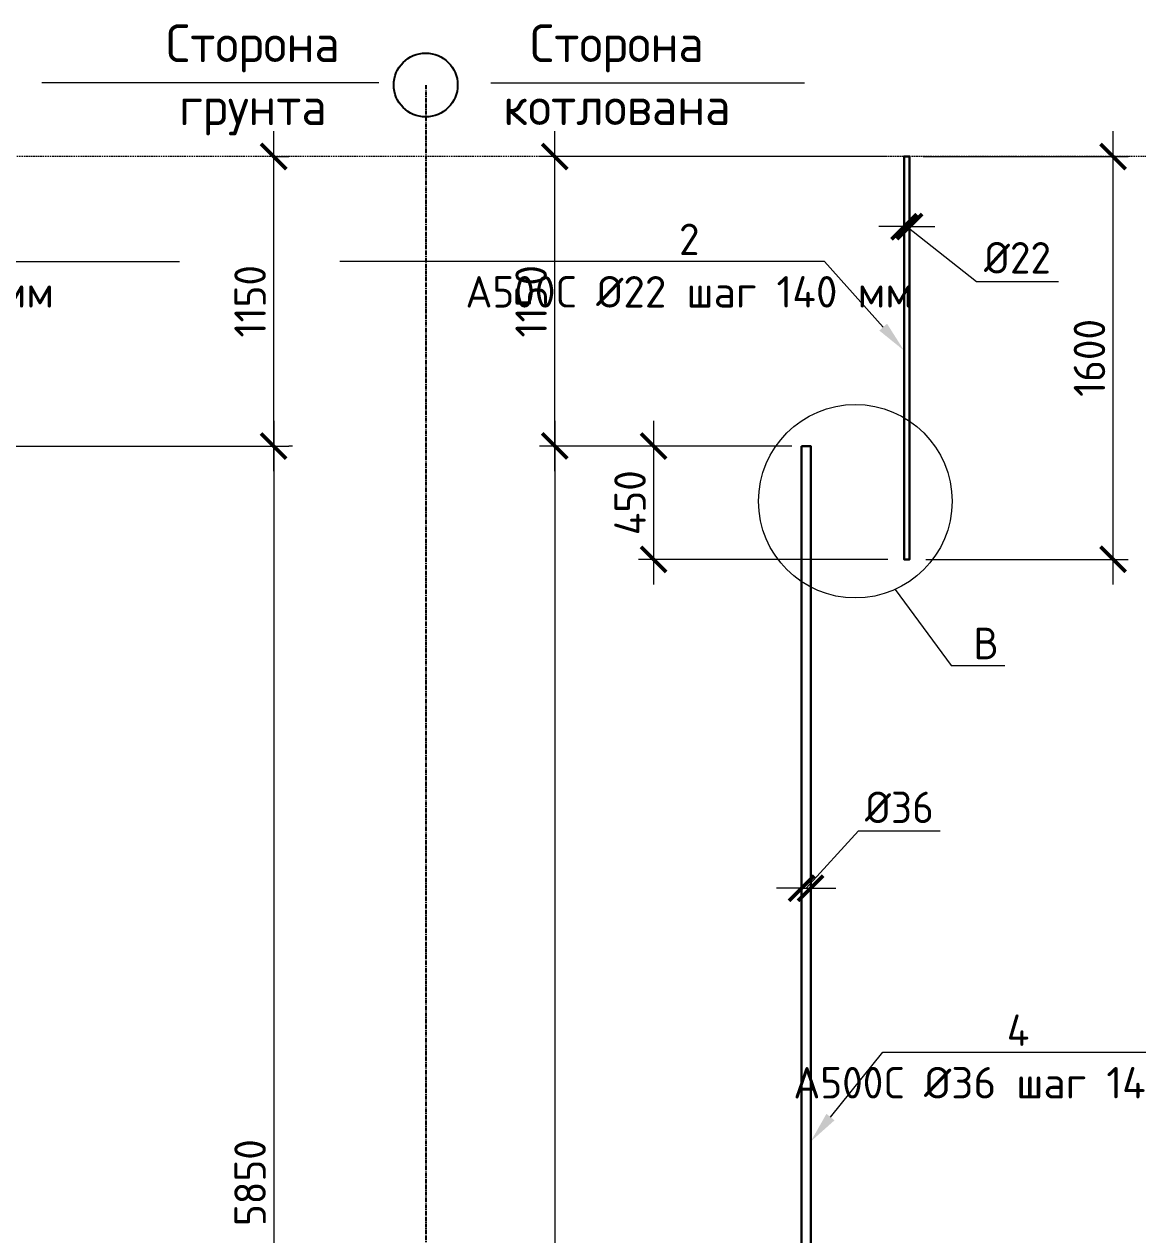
# Model space of a CAD drawing. Header units: millimetres. Extents: x -65574 to 111613, y -106550 to -50518.
# Drawn here: x -15106 to -10684, y -74335 to -69528 of the extents above; entities that cross this region are included whole.
import ezdxf
from ezdxf import colors
from ezdxf.entities.mleader import LeaderData, LeaderLine
from ezdxf.math import Vec2, Vec3

# ---------------------------------------------------------------- set-up
doc = ezdxf.new("R2010")
doc.units = ezdxf.units.MM
doc.linetypes.add('невидимая', pattern=[0.375, 0.25, -0.125])
doc.linetypes.add('осевая', pattern=[50.8, 31.75, -6.35, 6.35, -6.35])
doc.layers.get('Defpoints').update_dxf_attribs({"color": 6})
doc.layers.add('Dim', color=11, linetype='Continuous', lineweight=13)
doc.styles.add('GOST-2.304_Type-B', font='GOST Common.ttf')
doc.styles.get("Standard").update_dxf_attribs({"font": 'arial.ttf'})
doc.dimstyles.new('УРСТ', dxfattribs={"dimtxt": 2.5, "dimasz": 2, "dimexe": 1.2, "dimexo": 1.5, "dimtad": 1, "dimdec": 0, "dimrnd": 1, "dimtxsty": 'GOST-2.304_Type-B', "dimblk": 'ARCHTICK', "dimcen": 2, "dimdle": 2, "dimazin": 3, "dimtfac": 1, "dimtdec": 0, "dimtmove": 1, "dimatfit": 0, "dimldrblk": 'NONE', "dimlwd": 15, "dimlwe": 15, "dimarcsym": 0})

# ---------------------------------------------------------------- blocks, each defined once
blk = doc.blocks.new('_Oblique')
at = {"color": 0, "linetype": 'ByBlock', "lineweight": -2}
blk.add_line((-0.5, -0.5), (0.5, 0.5), dxfattribs=at)
blk = doc.blocks.new('_ArchTick')
at = {"color": 0, "linetype": 'ByBlock', "const_width": 0.15}
blk.add_lwpolyline([(-0.5, -0.5), (0.5, 0.5)], dxfattribs=at)
blk = doc.blocks.new('*D528')
at = {"color": 0, "lineweight": 15, "transparency": 16777216}
for p, q in [((-14115.5, -71102.8), (-14115.5, -77152.8)), ((-15201.4, -71202.8), (-14055.5, -71202.8)), ((-15156.3, -77052.8), (-14055.5, -77052.8))]:
    blk.add_line(p, q, dxfattribs=at)
at = {"layer": 'Defpoints', "color": 0, "lineweight": -2, "transparency": 16777216}
for p in [(-15276.4, -71202.8), (-15231.3, -77052.8), (-14115.5, -77052.8)]:
    blk.add_point(p, dxfattribs=at)
at = {"color": 0, "lineweight": 15, "transparency": 16777216, "xscale": 100, "yscale": 100, "zscale": 100}
for p, rotation in [((-14115.5, -71202.8), 90), ((-14115.5, -77052.8), 270)]:
    blk.add_blockref('_ArchTick', p, dxfattribs=dict(at, rotation=rotation))
at = {"color": 0, "lineweight": -2, "transparency": 16777216, "insert": (-14209.2, -74127.8), "char_height": 125, "attachment_point": 5, "rotation": 90, "style": 'GOST-2.304_Type-B'}
blk.add_mtext('5850', dxfattribs=at)
blk = doc.blocks.new('_None')
blk = doc.blocks.new('*D532')
at = {"color": 0, "lineweight": 15, "transparency": 16777216}
for p, q in [((-14115.5, -71302.8), (-14115.5, -69952.8)), ((-14121.2, -70052.8), (-14055.5, -70052.8)), ((-14040.5, -71202.8), (-14055.5, -71202.8))]:
    blk.add_line(p, q, dxfattribs=at)
at = {"layer": 'Defpoints', "color": 0, "lineweight": -2, "transparency": 16777216}
for p in [(-14196.2, -70052.8), (-14115.5, -70052.8), (-14115.5, -71202.8)]:
    blk.add_point(p, dxfattribs=at)
at = {"color": 0, "lineweight": 15, "transparency": 16777216, "xscale": 100, "yscale": 100, "zscale": 100}
for p, rotation in [((-14115.5, -70052.8), 90), ((-14115.5, -71202.8), 270)]:
    blk.add_blockref('_ArchTick', p, dxfattribs=dict(at, rotation=rotation))
at = {"color": 0, "lineweight": -2, "transparency": 16777216, "insert": (-14209.2, -70627.8), "char_height": 125, "attachment_point": 5, "rotation": 90, "style": 'GOST-2.304_Type-B'}
blk.add_mtext('1150', dxfattribs=at)
blk = doc.blocks.new('*D533')
at = {"color": 0, "lineweight": 15, "ltscale": 100, "transparency": 16777216}
for p, q in [((-12001, -72958.7), (-11793.3, -72731.2)), ((-11793.3, -72731.2), (-11468.3, -72731.2)), ((-12019, -72889.5), (-12019, -72898.7)), ((-11983, -72890.6), (-11983, -72898.7)), ((-12019, -72958.7), (-12119, -72958.7)), ((-12019, -72958.7), (-11983, -72958.7)), ((-12019, -72958.7), (-11983, -72958.7)), ((-11983, -72958.7), (-11883, -72958.7))]:
    blk.add_line(p, q, dxfattribs=at)
at = {"layer": 'Defpoints', "color": 0, "lineweight": -2, "ltscale": 100, "transparency": 16777216}
for p in [(-12019, -72964.5), (-11983, -72958.7), (-11983, -72965.6)]:
    blk.add_point(p, dxfattribs=at)
at = {"color": 0, "lineweight": 15, "ltscale": 100, "transparency": 16777216, "xscale": 100, "yscale": 100, "zscale": 100}
blk.add_blockref('_ArchTick', (-12019, -72958.7), dxfattribs=at)
at = {"color": 0, "lineweight": 15, "ltscale": 100, "transparency": 16777216, "xscale": 100, "yscale": 100, "zscale": 100, "rotation": 180}
blk.add_blockref('_ArchTick', (-11983, -72958.7), dxfattribs=at)
at = {"color": 0, "lineweight": 15, "ltscale": 100, "transparency": 16777216, "insert": (-11630.8, -72637.5), "char_height": 125, "attachment_point": 5, "style": 'GOST-2.304_Type-B'}
blk.add_mtext('%%C36', dxfattribs=at)
blk = doc.blocks.new('*D534')
at = {"color": 0, "lineweight": 15, "ltscale": 100, "transparency": 16777216}
for p, q in [((-11612, -70262.3), (-11612, -70271.5)), ((-11590, -70262.3), (-11590, -70271.5)), ((-11612, -70331.5), (-11712, -70331.5)), ((-11612, -70331.5), (-11590, -70331.5)), ((-11612, -70331.5), (-11590, -70331.5)), ((-11601, -70331.5), (-11324.4, -70548.8)), ((-11590, -70331.5), (-11490, -70331.5)), ((-11324.4, -70548.8), (-10999.4, -70548.8))]:
    blk.add_line(p, q, dxfattribs=at)
at = {"layer": 'Defpoints', "color": 0, "lineweight": -2, "ltscale": 100, "transparency": 16777216}
for p in [(-11612, -70337.3), (-11590, -70331.5), (-11590, -70337.3)]:
    blk.add_point(p, dxfattribs=at)
at = {"color": 0, "lineweight": 15, "ltscale": 100, "transparency": 16777216, "xscale": 100, "yscale": 100, "zscale": 100}
blk.add_blockref('_ArchTick', (-11612, -70331.5), dxfattribs=at)
at = {"color": 0, "lineweight": 15, "ltscale": 100, "transparency": 16777216, "xscale": 100, "yscale": 100, "zscale": 100, "rotation": 180}
blk.add_blockref('_ArchTick', (-11590, -70331.5), dxfattribs=at)
at = {"color": 0, "lineweight": 15, "ltscale": 100, "transparency": 16777216, "insert": (-11161.9, -70455.1), "char_height": 125, "attachment_point": 5, "style": 'GOST-2.304_Type-B'}
blk.add_mtext('%%C22', dxfattribs=at)
blk = doc.blocks.new('*D535')
at = {"color": 0, "lineweight": 15, "transparency": 16777216}
for p, q in [((-12606.6, -71102.8), (-12606.6, -71752.8)), ((-12058, -71202.8), (-12666.6, -71202.8)), ((-11676, -71652.8), (-12666.6, -71652.8))]:
    blk.add_line(p, q, dxfattribs=at)
at = {"layer": 'Defpoints', "color": 0, "lineweight": -2, "transparency": 16777216}
for p in [(-11983, -71202.8), (-12606.6, -71652.8), (-11601, -71652.8)]:
    blk.add_point(p, dxfattribs=at)
at = {"color": 0, "lineweight": 15, "transparency": 16777216, "xscale": 100, "yscale": 100, "zscale": 100}
for p, rotation in [((-12606.6, -71202.8), 90), ((-12606.6, -71652.8), 270)]:
    blk.add_blockref('_ArchTick', p, dxfattribs=dict(at, rotation=rotation))
at = {"color": 0, "lineweight": -2, "transparency": 16777216, "insert": (-12700.3, -71427.8), "char_height": 125, "attachment_point": 5, "rotation": 90, "style": 'GOST-2.304_Type-B'}
blk.add_mtext('450', dxfattribs=at)
blk = doc.blocks.new('*D511')
at = {"color": 0, "lineweight": 15, "transparency": 16777216}
for p, q in [((-10782.3, -71752.8), (-10782.3, -69952.8)), ((-11537, -70052.8), (-10722.3, -70052.8)), ((-11526, -71652.8), (-10722.3, -71652.8))]:
    blk.add_line(p, q, dxfattribs=at)
at = {"layer": 'Defpoints', "color": 0, "lineweight": -2, "transparency": 16777216}
for p in [(-11612, -70052.8), (-10782.3, -70052.8), (-11601, -71652.8)]:
    blk.add_point(p, dxfattribs=at)
at = {"color": 0, "lineweight": 15, "transparency": 16777216, "xscale": 100, "yscale": 100, "zscale": 100}
for p, rotation in [((-10782.3, -70052.8), 90), ((-10782.3, -71652.8), 270)]:
    blk.add_blockref('_ArchTick', p, dxfattribs=dict(at, rotation=rotation))
at = {"color": 0, "lineweight": -2, "transparency": 16777216, "insert": (-10876, -70852.8), "char_height": 125, "attachment_point": 5, "rotation": 90, "style": 'GOST-2.304_Type-B'}
blk.add_mtext('1600', dxfattribs=at)
blk = doc.blocks.new('*D512')
at = {"color": 0, "lineweight": 15, "transparency": 16777216}
for p, q in [((-12999.4, -71302.8), (-12999.4, -69952.8)), ((-11687, -70052.8), (-13059.4, -70052.8)), ((-12094, -71202.8), (-13059.4, -71202.8))]:
    blk.add_line(p, q, dxfattribs=at)
at = {"layer": 'Defpoints', "color": 0, "lineweight": -2, "transparency": 16777216}
for p in [(-12999.4, -70052.8), (-11612, -70052.8), (-12019, -71202.8)]:
    blk.add_point(p, dxfattribs=at)
at = {"color": 0, "lineweight": 15, "transparency": 16777216, "xscale": 100, "yscale": 100, "zscale": 100}
for p, rotation in [((-12999.4, -70052.8), 90), ((-12999.4, -71202.8), 270)]:
    blk.add_blockref('_ArchTick', p, dxfattribs=dict(at, rotation=rotation))
at = {"color": 0, "lineweight": -2, "transparency": 16777216, "insert": (-13093.1, -70627.8), "char_height": 125, "attachment_point": 5, "rotation": 90, "style": 'GOST-2.304_Type-B'}
blk.add_mtext('1150', dxfattribs=at)
blk = doc.blocks.new('*D513')
at = {"color": 0, "lineweight": 15, "transparency": 16777216}
for p, q in [((-12999.4, -71102.8), (-12999.4, -83002.8)), ((-12094, -71202.8), (-13059.4, -71202.8)), ((-12094, -82902.8), (-13059.4, -82902.8))]:
    blk.add_line(p, q, dxfattribs=at)
at = {"layer": 'Defpoints', "color": 0, "lineweight": -2, "transparency": 16777216}
for p in [(-12019, -71202.8), (-12999.4, -82902.8), (-12019, -82902.8)]:
    blk.add_point(p, dxfattribs=at)
at = {"color": 0, "lineweight": 15, "transparency": 16777216, "xscale": 100, "yscale": 100, "zscale": 100}
for p, rotation in [((-12999.4, -71202.8), 90), ((-12999.4, -82902.8), 270)]:
    blk.add_blockref('_ArchTick', p, dxfattribs=dict(at, rotation=rotation))
at = {"color": 0, "lineweight": -2, "transparency": 16777216, "insert": (-13093.1, -77052.8), "char_height": 125, "attachment_point": 5, "rotation": 90, "style": 'GOST-2.304_Type-B'}
blk.add_mtext('11700', dxfattribs=at)

msp = doc.modelspace()

# ---------------------------------------------------------------- linework, layer by layer
at = {"color": 0, "linetype": 'осевая', "ltscale": 0.5}
msp.add_line((-13511.8, -69769), (-13511.8, -100002.8), dxfattribs=at)
at = {"linetype": 'невидимая', "lineweight": 5, "ltscale": 25}
msp.add_line((-5904.8, -70052.8), (-24377.3, -70052.8), dxfattribs=at)
at = {"color": 0, "lineweight": 15, "ltscale": 100}
for points in [[(-13697.6, -69761), (-15036.1, -69761)], [(-13252.8, -69761), (-12008.2, -69761)]]:
    msp.add_lwpolyline(points, dxfattribs=at)
at = {"lineweight": 30}
msp.add_lwpolyline([(-11590, -70052.8), (-11612, -70052.8), (-11612, -71652.8), (-11590, -71652.8), (-11590, -70052.8), (-11612, -70052.8)], dxfattribs=at)
msp.add_lwpolyline([(-12019, -71202.8), (-12019, -82902.8), (-11983, -82902.8), (-11983, -71202.8)], close=True, dxfattribs=at)
at = {"ltscale": 0.5}
msp.add_circle((-13511.8, -69769), 126.9, dxfattribs=at)
at = {"color": 0, "lineweight": 15}
msp.add_circle((-11805.7, -71421.9), 384.2, dxfattribs=at)

# ---------------------------------------------------------------- texts
at = {"color": 0, "ltscale": 100, "char_height": 150, "style": 'GOST-2.304_Type-B'}
for s, insert, attachment_point in [('\\pxqc;Сторона\\Pгрунта', (-14561, -69528.1), 1), ('\\pxqc;Сторона\\Pкотлована', (-12389.3, -69528.1), 3), ('\\pxqc;Сторона\\Pкотлована', (-12389.3, -69528.1), 3)]:
    msp.add_mtext_dynamic_manual_height_columns(s, width=726.204, gutter_width=300, heights=[0], dxfattribs=dict(at, insert=insert, attachment_point=attachment_point))

# ---------------------------------------------------------------- dimensions: what is measured, and where the dimension line sits
at = {"lineweight": -2}
for base, p1, p2, picture, middle in [((-14115.5, -70052.8), (-14115.5, -71202.8), (-14196.2, -70052.8), '*D532', (-14209.2, -70627.8)), ((-12999.4, -70052.8), (-12019, -71202.8), (-11612, -70052.8), '*D512', (-13093.1, -70627.8)), ((-10782.3, -70052.8), (-11601, -71652.8), (-11612, -70052.8), '*D511', (-10876, -70852.8)), ((-14115.5, -77052.8), (-15276.4, -71202.8), (-15231.3, -77052.8), '*D528', (-14209.2, -74127.8)), ((-12999.4, -82902.8), (-12019, -71202.8), (-12019, -82902.8), '*D513', (-13093.1, -77052.8))]:
    dim = msp.add_linear_dim(base=base, p1=p1, p2=p2, angle=90, dimstyle='УРСТ', dxfattribs=at)
    dim.commit()
    dim.dimension.update_dxf_attribs({"geometry": picture, "text_midpoint": middle})
at = {"color": 0, "lineweight": 15, "ltscale": 100}
for base, p1, p2, picture, middle in [((-11590, -70331.5), (-11612, -70337.3), (-11590, -70337.3), '*D534', (-11293.1, -70548.8)), ((-11983, -72958.7), (-12019, -72964.5), (-11983, -72965.6), '*D533', (-11762, -72731.2))]:
    dim = msp.add_linear_dim(base=base, p1=p1, p2=p2, angle=180, text='%%C<>', dimstyle='УРСТ', dxfattribs=at)
    dim.commit()
    dim.dimension.update_dxf_attribs({"geometry": picture, "text_midpoint": middle, "dimtype": 160})
at = {"color": 0, "lineweight": -2}
dim = msp.add_linear_dim(base=(-12606.6, -71652.8), p1=(-11983, -71202.8), p2=(-11601, -71652.8), angle=90, dimstyle='УРСТ', dxfattribs=at)
dim.commit()
dim.dimension.update_dxf_attribs({"geometry": '*D535', "text_midpoint": (-12700.3, -71427.8)})

# ---------------------------------------------------------------- leaders
at = {"color": 0, "lineweight": 15, "ltscale": 100}
ml = msp.add_multileader_mtext('Standard', dxfattribs=at)
ml.set_content('{\\C0;1\\PА500C \\fISOCPEUR|b0|i0|c204|p34;%%C\\fISOCPEUR|b0|i0|c0|p34;22 \\fISOCPEUR|b0|i0|c204|p34;шаг 140\\fISOCPEUR|b0|i0|c0|p34; \\fISOCPEUR|b0|i0|c204|p34;мм}', color=2, style='GOST-2.304_Type-B')
ml.set_leader_properties(color=256, linetype='ByLayer', lineweight=13)
ml.build(insert=Vec2(0, 0))
ml.multileader.update_dxf_attribs({"has_dogleg": 0, "text_left_attachment_type": 6, "text_right_attachment_type": 6, "dogleg_length": 0, "arrow_head_size": 125, "scale": 50})
ctx = ml.context
ctx.base_point, ctx.scale, ctx.char_height, ctx.arrow_head_size, ctx.landing_gap_size, ctx.plane_origin = Vec3(-16414.2, -70469.4), 50, 125, 125, 100, Vec3(-22409, -73094.2)
ctx.left_attachment, ctx.right_attachment, ctx.text_align_type = 6, 6, 1
notes = []
notes.append((ctx, [(0, (1, 1, 0), (-16414.2, -70469.4), (1, 0), 0, [(1, [(-16700.4, -70823.9)], 0, [])])]))
ctx.mtext.insert, ctx.mtext.width, ctx.mtext.alignment, ctx.mtext.flow_direction = Vec3(-15876.7, -70319.4), 923.119, 2, 5
ml = msp.add_multileader_mtext('Standard', dxfattribs=at)
ml.set_content('{\\C0;2\\PА500C \\fISOCPEUR|b0|i0|c204|p34;%%C\\fISOCPEUR|b0|i0|c0|p34;22 \\fISOCPEUR|b0|i0|c204|p34;шаг 140\\fISOCPEUR|b0|i0|c0|p34; \\fISOCPEUR|b0|i0|c204|p34;мм}', color=2, style='GOST-2.304_Type-B')
ml.set_leader_properties(color=256, linetype='ByLayer', lineweight=13)
ml.build(insert=Vec2(0, 0))
ml.multileader.update_dxf_attribs({"has_dogleg": 0, "text_left_attachment_type": 6, "text_right_attachment_type": 6, "dogleg_length": 0, "arrow_head_size": 125, "scale": 50})
ctx = ml.context
ctx.base_point, ctx.scale, ctx.char_height, ctx.arrow_head_size, ctx.landing_gap_size, ctx.plane_origin = Vec3(-13002.7, -70469.4), 50, 125, 125, 100, Vec3(-17320.6, -73094.2)
ctx.left_attachment, ctx.right_attachment, ctx.text_align_type = 6, 6, 1
notes.append((ctx, [(1, (1, 1, 0), (-11927.7, -70469.4), (-1, 0), 0, [(1, [(-11612, -70823.9)], 0, [])])]))
ctx.mtext.insert, ctx.mtext.width, ctx.mtext.alignment, ctx.mtext.flow_direction = Vec3(-12465.2, -70319.4), 923.119, 2, 5
ml = msp.add_multileader_mtext('Standard', dxfattribs=at)
ml.set_content('{\\C0;В}', color=2, style='GOST-2.304_Type-B')
ml.set_leader_properties(linetype='ByLayer', lineweight=13)
ml.set_arrow_properties(name='NONE')
ml.build(insert=Vec2(0, 0))
ml.multileader.update_dxf_attribs({"has_dogleg": 0, "text_left_attachment_type": 6, "text_right_attachment_type": 6, "dogleg_length": 0, "arrow_head_size": 125, "scale": 50})
ctx = ml.context
ctx.base_point, ctx.scale, ctx.char_height, ctx.arrow_head_size, ctx.landing_gap_size, ctx.plane_origin = Vec3(-11424.8, -72074.2), 50, 125, 125, 100, Vec3(-3815.3, -76366.5)
ctx.left_attachment, ctx.right_attachment, ctx.text_align_type = 6, 6, 1
notes.append((ctx, [(0, (1, 1, 0), (-11424.8, -72074.2), (1, 0), 0, [(1, [(-11647.1, -71771.8)], 0, [])])]))
ctx.mtext.insert, ctx.mtext.width, ctx.mtext.alignment, ctx.mtext.flow_direction = Vec3(-11287.3, -71924.2), 278.609, 2, 5
at = {"color": 0, "lineweight": 15}
ml = msp.add_multileader_mtext('Standard', dxfattribs=at)
ml.set_content('{\\fGOST Common|b0|i0|c204|p34;1 A500C %%C25 шаг 140\\fGOST Common|b0|i0|c0|p34; \\fGOST Common|b0|i0|c204|p34;мм}')
ml.set_leader_properties()
ml.set_arrow_properties(name='OBLIQUE')
ml.build(insert=Vec2(0, 0))
ml.multileader.update_dxf_attribs({"text_left_attachment_type": 6, "text_right_attachment_type": 6, "dogleg_length": 0.842, "arrow_head_size": 125, "scale": 50})
ctx = ml.context
ctx.base_point, ctx.scale, ctx.char_height, ctx.arrow_head_size, ctx.landing_gap_size, ctx.plane_origin = Vec3(21950.2, -72137.8), 50, 125, 125, 5, Vec3(21055.7, -72137.8)
ctx.left_attachment, ctx.right_attachment, ctx.text_align_type = 6, 6, 2
notes.append((ctx, [(0, (1, 1, 0), (20944.1, -72137.8), (1, 0), 1006.1, [(0, [(20680.7, -72137.8), (20540.7, -72137.8), (20400.7, -72137.8), (20260.7, -72137.8), (19980.7, -72137.8), (19840.7, -72137.8), (19700.7, -72137.8), (19560.7, -72137.8), (19420.7, -72137.8), (19280.7, -72137.8), (19140.7, -72137.8), (19000.7, -72137.8), (18860.7, -72137.8), (21005.2, -72137.8), (20120.7, -72137.8)], 0, [])])]))
ctx.mtext.insert, ctx.mtext.width, ctx.mtext.alignment, ctx.mtext.flow_direction = Vec3(23706.7, -71987.8), 1785.618, 3, 5
at = {"color": 0, "lineweight": 15, "ltscale": 100}
ml = msp.add_multileader_mtext('Standard', dxfattribs=at)
ml.set_content('{\\C0;3\\PА500C \\fISOCPEUR|b0|i0|c204|p34;%%C28\\fISOCPEUR|b0|i0|c0|p34; \\fISOCPEUR|b0|i0|c204|p34;шаг 140\\fISOCPEUR|b0|i0|c0|p34; \\fISOCPEUR|b0|i0|c204|p34;мм}', color=2, style='GOST-2.304_Type-B')
ml.set_leader_properties(color=256, linetype='ByLayer', lineweight=13)
ml.build(insert=Vec2(0, 0))
ml.multileader.update_dxf_attribs({"has_dogleg": 0, "text_left_attachment_type": 6, "text_right_attachment_type": 6, "dogleg_length": 0, "arrow_head_size": 125, "scale": 50})
ctx = ml.context
ctx.base_point, ctx.scale, ctx.char_height, ctx.arrow_head_size, ctx.landing_gap_size, ctx.plane_origin = Vec3(-16608.3, -73610.2), 50, 125, 125, 100, Vec3(-20969.2, -76235)
ctx.left_attachment, ctx.right_attachment, ctx.text_align_type = 6, 6, 1
notes.append((ctx, [(1, (1, 1, 0), (-15533.3, -73610.2), (-1, 0), 0, [(1, [(-15306.4, -73964.8)], 0, [])])]))
ctx.mtext.insert, ctx.mtext.width, ctx.mtext.alignment, ctx.mtext.flow_direction = Vec3(-16070.8, -73460.2), 942.218, 2, 5
ml = msp.add_multileader_mtext('Standard', dxfattribs=at)
ml.set_content('{\\C0;4\\PА500C \\fISOCPEUR|b0|i0|c204|p34;%%C36\\fISOCPEUR|b0|i0|c0|p34; \\fISOCPEUR|b0|i0|c204|p34;шаг 140\\fISOCPEUR|b0|i0|c0|p34; \\fISOCPEUR|b0|i0|c204|p34;мм}', color=2, style='GOST-2.304_Type-B')
ml.set_leader_properties(color=256, linetype='ByLayer', lineweight=13)
ml.build(insert=Vec2(0, 0))
ml.multileader.update_dxf_attribs({"has_dogleg": 0, "text_left_attachment_type": 6, "text_right_attachment_type": 6, "dogleg_length": 0, "arrow_head_size": 125, "scale": 50})
ctx = ml.context
ctx.base_point, ctx.scale, ctx.char_height, ctx.arrow_head_size, ctx.landing_gap_size, ctx.plane_origin = Vec3(-11696.8, -73610.2), 50, 125, 125, 100, Vec3(-17691.6, -76235)
ctx.left_attachment, ctx.right_attachment, ctx.text_align_type = 6, 6, 1
notes.append((ctx, [(0, (1, 1, 0), (-11696.8, -73610.2), (1, 0), 0, [(1, [(-11983, -73964.8)], 0, [])])]))
ctx.mtext.insert, ctx.mtext.width, ctx.mtext.alignment, ctx.mtext.flow_direction = Vec3(-11159.3, -73460.2), 923.119, 2, 5
at = {"layer": 'Dim', "color": 0, "lineweight": 15, "ltscale": 100}
ml = msp.add_multileader_mtext('Standard', dxfattribs=at)
ml.set_content('{\\C0;2\\PА500C \\fISOCPEUR|b0|i0|c204|p34;%%C\\fISOCPEUR|b0|i0|c0|p34;22 \\fISOCPEUR|b0|i0|c204|p34;шаг 140\\fISOCPEUR|b0|i0|c0|p34; \\fISOCPEUR|b0|i0|c204|p34;мм}', color=2, style='GOST-2.304_Type-B')
ml.set_leader_properties(color=256, linetype='ByLayer', lineweight=13)
ml.build(insert=Vec2(0, 0))
ml.multileader.update_dxf_attribs({"has_dogleg": 0, "text_left_attachment_type": 6, "text_right_attachment_type": 6, "dogleg_length": 0, "arrow_head_size": 125, "scale": 50})
ctx = ml.context
ctx.base_point, ctx.scale, ctx.char_height, ctx.arrow_head_size, ctx.landing_gap_size, ctx.plane_origin = Vec3(7683.5, -71120.2), 50, 125, 125, 100, Vec3(3289.7, -73745)
ctx.left_attachment, ctx.right_attachment, ctx.text_align_type = 6, 6, 1
notes.append((ctx, [(1, (1, 1, 0), (8758.5, -71120.2), (-1, 0), 0, [(1, [(8998.2, -71474.8)], 0, [])])]))
ctx.mtext.insert, ctx.mtext.width, ctx.mtext.alignment, ctx.mtext.flow_direction = Vec3(8221, -70970.2), 923.119, 2, 5
for ctx, leaders in notes:
    for number, flags, end, landing, length, lines in leaders:
        leader = LeaderData()
        leader.index, (leader.has_last_leader_line, leader.has_dogleg_vector, leader.attachment_direction) = number, flags
        leader.last_leader_point, leader.dogleg_vector, leader.dogleg_length = Vec3(end), Vec3(landing), length
        for number, points, colour, breaks in lines:
            line = LeaderLine()
            line.index, line.vertices, line.color, line.breaks = number, Vec3.list(points), colors.encode_raw_color(colour), breaks
            leader.lines.append(line)
        ctx.leaders.append(leader)

doc.saveas('drawing.dxf')
